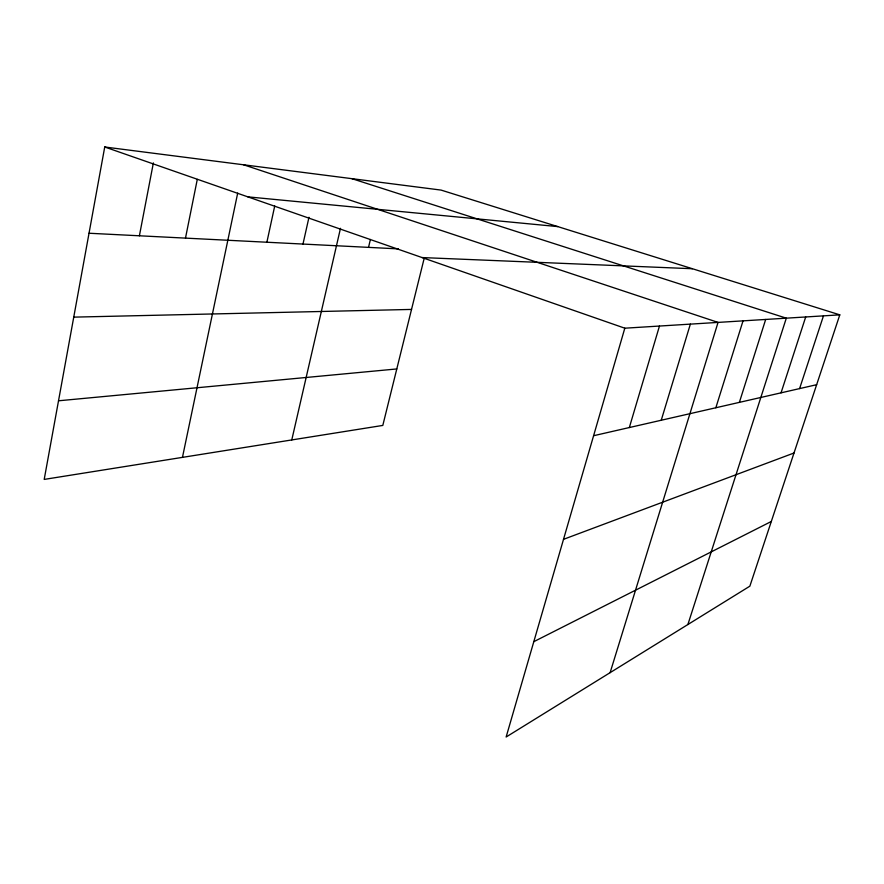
<?xml version="1.0" encoding="UTF-8"?>
<svg xmlns="http://www.w3.org/2000/svg" width="884" height="884" viewBox="0 0 884 884"><rect width="100%" height="100%" fill="white"/><g stroke="black" fill="none" stroke-linecap="round" stroke-linejoin="round"><path stroke-width="1.33" d="M839.8 314.848L624.811 328.196L506.134 737.002L749.864 586.169L839.8 314.848L441.094 190.093L104.732 146.998L44.2 479.415L382.805 425.425L424.254 258.051M139.396 235.785L153.374 162.91M185.485 238.116L197.287 179.386M182.458 457.371L237.697 193.088M266.88 242.238L274.725 206.005M302.98 244.061L308.98 217.265M291.775 439.945L340.484 228.315M368.529 247.376L370.396 239.465M629.331 427.547L659.464 326.052M661.243 420.243L690.36 324.13M610.115 672.658L718.051 322.406L243.608 164.789M715.841 407.756L743.035 320.859M739.367 402.375L765.677 319.456M687.885 624.524L786.307 318.174L351.909 178.667M781.047 392.839L805.7 316.969M799.589 388.595L823.468 315.864M533.814 641.673L771.301 521.483M563.517 539.328L793.998 453.006M593.595 435.724L816.65 384.695M58.521 400.795L396.794 368.948M73.748 317.135L411.535 309.422M422.066 257.564L692.382 268.725M89.03 233.243L398.353 248.879M247.863 196.867L557.727 226.591M104.732 146.998L624.811 328.196"/></g></svg>
